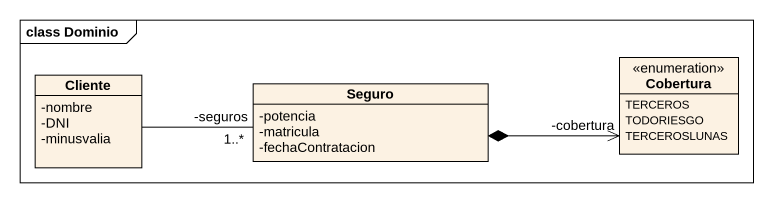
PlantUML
@startuml
mainframe class Dominio
hide circle
hide empty members
skinparam classAttributeIconSize 0
class Cliente {
  -nombre
  -DNI
  -minusvalia
}
enum Cobertura {
  TERCEROS
  TODORIESGO
  TERCEROSLUNAS
}
class Seguro {
  -potencia
  -matricula
  -fechaContratacion
}
Cliente -right- "1..*\n-seguros" Seguro
Seguro *-right-> "-cobertura" Cobertura
@enduml
